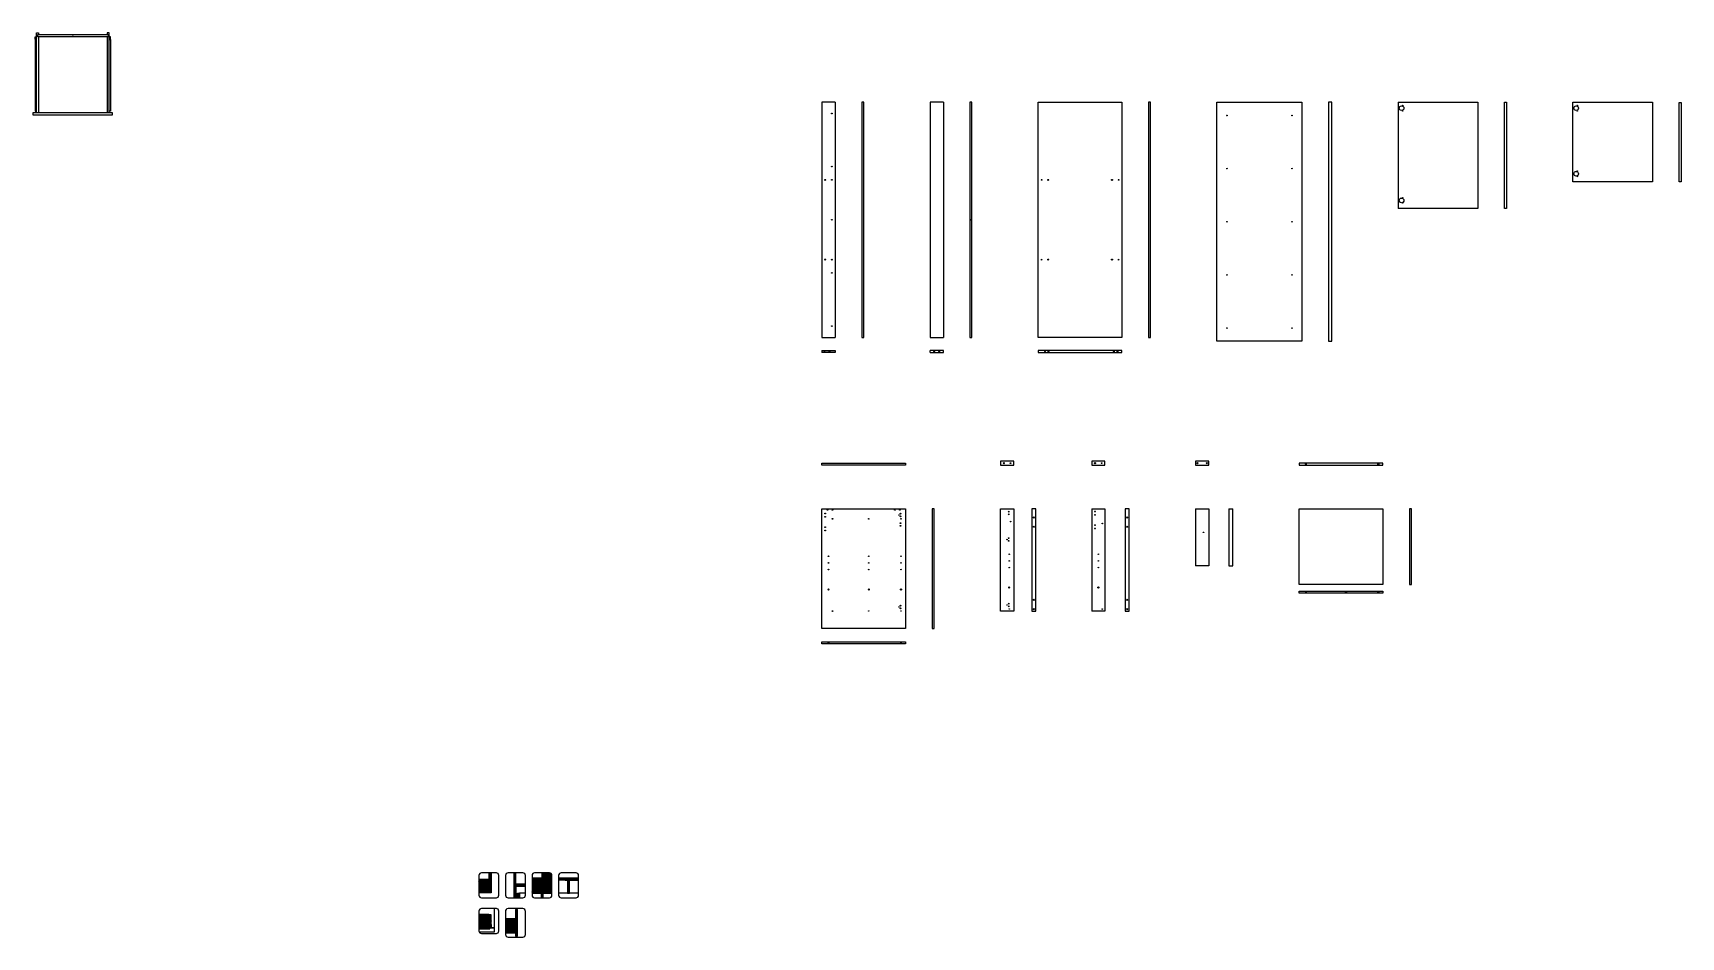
# Model space of a CAD drawing. Header units: millimetres. Extents: x 1264 to 4171, y 1322 to 2568.
# Drawn here: x 2930 to 4171, y 1322 to 2003 of the extents above; entities that cross this region are included whole.
import ezdxf

# ---------------------------------------------------------------- set-up
doc = ezdxf.new("R2010")
doc.units = ezdxf.units.MM
for name, color, linetype in [('ANNO', 6, 'Continuous'), ('CERNIERE E GIUNZIONI', 2, 'Continuous'), ('SEZIONE', 12, 'Continuous'), ('STRUTTURA', 3, 'Continuous')]:
    doc.layers.add(name, color=color, linetype=linetype)
pattern_1 = [(45, (720.8507, -416.7286), (-0.4490128, 0.4490128), [])]
pattern_2 = [(45, (-61.1561, 0.0826), (-0.44901281, 0.44901281), [])]
pattern_3 = [(45, (-267.7035, 193.89304), (-0.44901281, 0.44901281), [])]

msp = doc.modelspace()

# ---------------------------------------------------------------- hatches: boundary and pattern name
at = {"layer": 'STRUTTURA'}
h = msp.add_hatch(dxfattribs=at)
h.set_pattern_fill('ANSI31', color=256, scale=0.2)
h.set_pattern_definition(pattern_2)
h.paths.add_polyline_path([(3273.5, 1363), (3271.3, 1363), (3271.2, 1363.2), (3271.2, 1363.7), (3271.3, 1363.8), (3273.5, 1363.8), (3273.5, 1365.4), (3265.7, 1365.4), (3265.7, 1355.4), (3273.5, 1355.4), (3273.5, 1359.4), (3271.2, 1359.4), (3271.2, 1359.5), (3271.2, 1359.5, -0.858182), (3270.2, 1359.7, -0.858182), (3271.2, 1359.8), (3271.2, 1359.8), (3271.2, 1360), (3273.5, 1360)])
h = msp.add_hatch(dxfattribs=at)
h.set_pattern_fill('ANSI31', color=256, scale=0.2)
h.set_pattern_definition(pattern_2)
h.paths.add_polyline_path([(3275, 1370.5), (3273.5, 1370.5), (3273.5, 1363.8), (3274.1, 1363.8), (3274.2, 1363.7), (3274.2, 1363.2), (3274.1, 1363), (3273.5, 1363), (3273.5, 1359.9), (3273.5, 1359.9, 0.421072), (3273.6, 1360), (3273.6, 1359.9), (3273.7, 1359.9, 0.421072), (3273.7, 1360), (3273.8, 1359.9), (3273.9, 1359.9, 0.421072), (3273.9, 1360), (3274, 1359.9), (3274, 1359.9, 0.421072), (3274.1, 1360), (3274.1, 1359.9), (3274.2, 1359.9, 0.421072), (3274.3, 1360), (3274.3, 1359.9), (3274.5, 1359.9), (3274.6, 1359.8), (3274.6, 1359.5), (3274.5, 1359.5), (3274.5, 1359.5, 0.421072), (3274.4, 1359.4), (3274.4, 1359.5), (3274.3, 1359.5, 0.421072), (3274.2, 1359.4), (3274.2, 1359.5), (3274.1, 1359.5, 0.421072), (3274, 1359.4), (3274, 1359.5), (3273.9, 1359.5, 0.411384), (3273.9, 1359.4), (3273.9, 1359.4), (3273.8, 1359.5), (3273.7, 1359.5, 0.421072), (3273.7, 1359.4), (3273.6, 1359.5), (3273.5, 1359.5), (3273.5, 1355.4), (3275, 1355.4)])
h = msp.add_hatch(dxfattribs=at)
h.set_pattern_fill('ANSI31', color=256, scale=0.2)
h.set_pattern_definition([(45, (20, 130.4533), (-0.44901281, 0.44901281), [])])
h.paths.add_polyline_path([(3293.6, 1360.8), (3293, 1360.8), (3292.8, 1360.9), (3292.8, 1361.3), (3293, 1361.4), (3293.6, 1361.4), (3293.6, 1370.5), (3292.1, 1370.5), (3292.1, 1351.7), (3293.6, 1351.7)])
h.paths.add_polyline_path([(3300.7, 1361.9), (3293.6, 1361.9), (3293.6, 1361.4), (3295.7, 1361.4), (3295.8, 1361.3), (3295.8, 1360.9), (3295.7, 1360.8), (3293.6, 1360.8), (3293.6, 1360.4), (3300.7, 1360.4)])
h = msp.add_hatch(dxfattribs=at)
h.set_pattern_fill('ANSI31', color=256, scale=0.2)
h.set_pattern_definition([(45, (-112.5499, 182.17246), (-0.44901281, 0.44901281), [])])
h.paths.add_polyline_path([(3313.2, 1364.7), (3311.8, 1364.7), (3311.7, 1364.8), (3311.7, 1365.4), (3311.8, 1365.5), (3313.2, 1365.5), (3313.2, 1366.6), (3305.7, 1366.6), (3305.7, 1356.6), (3313.2, 1356.6), (3313.2, 1357.7), (3311.8, 1357.7), (3311.7, 1357.8), (3311.7, 1358.4), (3311.8, 1358.5), (3313.2, 1358.5)])
h.paths.add_polyline_path([(3320.7, 1368.6, 0.414214), (3318.8, 1370.5), (3313.2, 1370.5), (3313.2, 1365.5), (3314.6, 1365.5), (3314.7, 1365.4), (3314.7, 1364.8), (3314.6, 1364.7), (3313.2, 1364.7), (3313.2, 1358.5), (3314.6, 1358.5), (3314.7, 1358.4), (3314.7, 1357.8), (3314.6, 1357.7), (3313.2, 1357.7), (3313.2, 1356.6), (3320.7, 1356.6)])
h = msp.add_hatch(dxfattribs=at)
h.set_pattern_fill('ANSI31', color=256, scale=0.2)
h.set_pattern_definition(pattern_3)
h.paths.add_polyline_path([(3331.4, 1365.8, 0.421072), (3331.4, 1365.8), (3331.4, 1365.8), (3331.4, 1365.9, 0.421072), (3331.4, 1365.9), (3331.4, 1365.9), (3331.4, 1366, 0.421072), (3331.4, 1366), (3331.4, 1366.1), (3331.4, 1366.2), (3331.5, 1366.4), (3331.7, 1366.2, 0.540933), (3331.7, 1366.1), (3331.7, 1366.1), (3331.7, 1366, 0.421072), (3331.7, 1366), (3331.7, 1366), (3331.7, 1365.9), (3331.7, 1365.9, 0.421072), (3331.7, 1365.9), (3331.7, 1365.9), (3331.7, 1365.8, 0.421072), (3331.7, 1365.7), (3331.7, 1365.7), (3331.7, 1365.7), (3331.7, 1365.7, 0.421072), (3331.7, 1365.6), (3331.7, 1365.6), (3331.7, 1365.5, 0.421072), (3331.7, 1365.5), (3331.7, 1365.5), (3331.7, 1365.4), (3331.7, 1365.4, 0.421072), (3331.7, 1365.4), (3331.7, 1365.4), (3331.7, 1365.3, 0.421072), (3331.7, 1365.3), (3331.7, 1365.2), (3331.7, 1365.2), (3331.9, 1365.1), (3340.7, 1365.1), (3340.7, 1366.6), (3325.7, 1366.6), (3325.7, 1365.1), (3331.2, 1365.1), (3331.4, 1365.2, 0.320466), (3331.4, 1365.2), (3331.4, 1365.2), (3331.4, 1365.3, 0.421072), (3331.4, 1365.3), (3331.4, 1365.3), (3331.4, 1365.4, 0.421072), (3331.4, 1365.4), (3331.4, 1365.5), (3331.4, 1365.5, 0.421072), (3331.4, 1365.6), (3331.4, 1365.6), (3331.4, 1365.6, 0.421072), (3331.4, 1365.7), (3331.4, 1365.7)])
h = msp.add_hatch(dxfattribs=at)
h.set_pattern_fill('ANSI31', color=256, scale=0.2)
h.set_pattern_definition([(45, (962.7295, -429.9459), (-0.4490128, 0.4490128), [])])
h.paths.add_polyline_path([(3294.8, 1351.7), (3296.3, 1351.7), (3296.3, 1355.1), (3294.8, 1355.1)])
h = msp.add_hatch(dxfattribs=at)
h.set_pattern_fill('ANSI31', color=256, scale=0.2)
h.set_pattern_definition(pattern_1)
h.paths.add_polyline_path([(3320.7, 1355.1), (3320.7, 1356.6), (3305.7, 1356.6), (3305.7, 1355.1)])
h = msp.add_hatch(dxfattribs=at)
h.set_pattern_fill('ANSI31', color=256, scale=0.2)
h.set_pattern_definition(pattern_1)
h.paths.add_polyline_path([(3312.5, 1351.7), (3314, 1351.7), (3314, 1355.1), (3312.5, 1355.1)])
h = msp.add_hatch(dxfattribs=at)
h.set_pattern_fill('ANSI31', color=256, scale=0.2)
h.set_pattern_definition(pattern_3)
h.paths.add_polyline_path([(3334, 1365.1), (3332.5, 1365.1), (3332.5, 1364.4), (3332.6, 1364.3, 0.320466), (3332.6, 1364.3), (3332.6, 1364.2), (3332.7, 1364.2, 0.421072), (3332.7, 1364.3), (3332.7, 1364.2), (3332.8, 1364.2, 0.421072), (3332.8, 1364.3), (3332.9, 1364.2), (3332.9, 1364.2, 0.421072), (3333, 1364.3), (3333, 1364.2), (3333.1, 1364.2, 0.421072), (3333.1, 1364.3), (3333.1, 1364.2), (3333.2, 1364.2, 0.421072), (3333.2, 1364.3), (3333.2, 1364.2), (3333.3, 1364.2, 0.421072), (3333.3, 1364.3), (3333.4, 1364.2), (3333.4, 1364.2, 0.421072), (3333.5, 1364.3), (3333.5, 1364.2), (3333.6, 1364.2), (3333.8, 1364.1), (3333.6, 1364, 0.540933), (3333.5, 1364), (3333.5, 1364), (3333.5, 1364, 0.421072), (3333.4, 1364), (3333.4, 1364), (3333.3, 1364), (3333.3, 1364, 0.421072), (3333.3, 1364), (3333.3, 1364), (3333.2, 1364, 0.421072), (3333.2, 1364), (3333.1, 1364), (3333.1, 1364), (3333.1, 1364, 0.421072), (3333, 1364), (3333, 1364), (3333, 1364, 0.421072), (3332.9, 1364), (3332.9, 1364), (3332.8, 1364), (3332.8, 1364, 0.421072), (3332.8, 1364), (3332.8, 1364), (3332.7, 1364, 0.421072), (3332.7, 1364), (3332.7, 1364), (3332.6, 1364), (3332.5, 1363.8), (3332.5, 1355.6), (3332.8, 1355.6), (3332.9, 1355.6), (3332.9, 1356.6), (3333.6, 1356.6), (3333.6, 1355.6), (3333.6, 1355.6), (3334, 1355.6)])
h = msp.add_hatch(dxfattribs=at)
h.set_pattern_fill('ANSI31', color=256, scale=0.2)
h.set_pattern_definition([(45, (89.7962, -79.4136), (-0.44901281, 0.44901281), [])])
h.paths.add_polyline_path([(3293.2, 1332.6), (3291, 1332.6), (3291, 1332.7), (3290.6, 1332.7), (3290.6, 1332.6), (3290.3, 1332.6), (3290.3, 1333.2), (3290.6, 1333.2), (3290.6, 1333), (3291, 1333), (3291, 1333.2), (3293.2, 1333.2), (3293.2, 1336.1), (3285.7, 1336.1), (3285.7, 1326.1), (3293.2, 1326.1), (3293.2, 1329), (3291.1, 1329), (3291, 1329.1), (3291, 1329.5), (3291.1, 1329.6), (3293.2, 1329.6)])
h.paths.add_polyline_path([(3294.7, 1342.9), (3293.2, 1342.9), (3293.2, 1333.1), (3293.2, 1333.1, 0.421072), (3293.3, 1333.2), (3293.3, 1333.1), (3293.4, 1333.1, 0.421072), (3293.5, 1333.2), (3293.5, 1333.1), (3293.6, 1333.1, 0.421072), (3293.7, 1333.2), (3293.7, 1333.1), (3293.8, 1333.1, 0.421072), (3293.9, 1333.2), (3293.9, 1333.1), (3294, 1333.1, 0.421072), (3294.1, 1333.2), (3294.1, 1333.1), (3294.3, 1333.1), (3294.3, 1333), (3294.3, 1332.7), (3294.3, 1332.7, 0.540681), (3294.2, 1332.6), (3294.1, 1332.7), (3294, 1332.7, 0.421072), (3294, 1332.6), (3294, 1332.7), (3293.9, 1332.7, 0.421072), (3293.8, 1332.6), (3293.8, 1332.7), (3293.7, 1332.7, 0.411384), (3293.6, 1332.6), (3293.6, 1332.6), (3293.6, 1332.7), (3293.5, 1332.7, 0.421072), (3293.4, 1332.6), (3293.4, 1332.7), (3293.2, 1332.7), (3293.2, 1329.6), (3293.9, 1329.6), (3294, 1329.5), (3294, 1329.1), (3293.9, 1329), (3293.2, 1329), (3293.2, 1326.1), (3293.6, 1326.1), (3293.6, 1325.9), (3293.2, 1325.9), (3293.2, 1322.9), (3294.7, 1322.9)])
h = msp.add_hatch(dxfattribs=at)
h.set_pattern_fill('ANSI31', color=256, scale=0.2)
h.set_pattern_definition([(45, (97.0875, -26.8483), (-0.44901281, 0.44901281), [])])
h.paths.add_polyline_path([(3273.2, 1339.2), (3265.7, 1339.2), (3265.7, 1328.4), (3274, 1328.4), (3274, 1329.2), (3273.2, 1329.2), (3273.2, 1334.2), (3273.1, 1334.2), (3273.1, 1333.9), (3273.1, 1333.9), (3273.1, 1334.2), (3273, 1334.2), (3273, 1333.9), (3272.9, 1333.9), (3272.9, 1334.2), (3272.8, 1334.2), (3272.8, 1333.9), (3272.8, 1333.9), (3272.8, 1334.2), (3272.7, 1334.2), (3272.7, 1333.9), (3272.6, 1333.9), (3272.6, 1334.2), (3272.5, 1334.2), (3272.5, 1333.9), (3272.5, 1333.9), (3272.5, 1334.2), (3272.4, 1334.2), (3272.4, 1333.9), (3272.3, 1333.9), (3272.3, 1334.2), (3272.2, 1334.2), (3272.2, 1333.9), (3272.2, 1333.9), (3272.2, 1334.2), (3272.1, 1334.2), (3272.1, 1333.9), (3272, 1333.9), (3272, 1334.2), (3271.9, 1334.2), (3271.9, 1333.9), (3271.9, 1333.9), (3271.9, 1334.2), (3271.8, 1334.2), (3271.8, 1333.9), (3271.7, 1333.9), (3271.7, 1334.2), (3271.6, 1334.2), (3271.6, 1333.9), (3271.6, 1333.9), (3271.6, 1334.2), (3271.5, 1334.2), (3271.5, 1333.9), (3271.4, 1333.9), (3271.4, 1334.2), (3271.3, 1334.2), (3271.3, 1333.9), (3271.3, 1333.9), (3271.3, 1334.2), (3271.2, 1334.2), (3271.2, 1333.9), (3271.1, 1333.9), (3271.1, 1334.2), (3271, 1334.2), (3271, 1333.9), (3271, 1333.9), (3271, 1334.2), (3270.9, 1334.2), (3270.9, 1333.9), (3270.8, 1333.9), (3270.8, 1334.2), (3270.7, 1334.2), (3270.7, 1333.9), (3270.6, 1334), (3270.6, 1334.4), (3270.7, 1334.5), (3270.7, 1334.3), (3270.8, 1334.3), (3270.8, 1334.5), (3270.9, 1334.5), (3270.9, 1334.3), (3271, 1334.3), (3271, 1334.5), (3271, 1334.5), (3271, 1334.3), (3271.1, 1334.3), (3271.1, 1334.5), (3271.2, 1334.5), (3271.2, 1334.3), (3271.3, 1334.3), (3271.3, 1334.5), (3271.3, 1334.5), (3271.3, 1334.3), (3271.4, 1334.3), (3271.4, 1334.5), (3271.5, 1334.5), (3271.5, 1334.3), (3271.6, 1334.3), (3271.6, 1334.5), (3271.6, 1334.5), (3271.6, 1334.3), (3271.7, 1334.3), (3271.7, 1334.5), (3271.8, 1334.5), (3271.8, 1334.3), (3271.9, 1334.3), (3271.9, 1334.5), (3271.9, 1334.5), (3271.9, 1334.3), (3272, 1334.3), (3272, 1334.5), (3272.1, 1334.5), (3272.1, 1334.3), (3272.2, 1334.3), (3272.2, 1334.5), (3272.2, 1334.5), (3272.2, 1334.3), (3272.3, 1334.3), (3272.3, 1334.5), (3272.4, 1334.5), (3272.4, 1334.3), (3272.5, 1334.3), (3272.5, 1334.5), (3272.5, 1334.5), (3272.5, 1334.3), (3272.6, 1334.3), (3272.6, 1334.5), (3272.7, 1334.5), (3272.7, 1334.3), (3272.8, 1334.3), (3272.8, 1334.5), (3272.8, 1334.5), (3272.8, 1334.3), (3272.9, 1334.3), (3272.9, 1334.5), (3273, 1334.5), (3273, 1334.3), (3273.1, 1334.3), (3273.1, 1334.5), (3273.1, 1334.5), (3273.1, 1334.3), (3273.2, 1334.3), (3273.2, 1334.5)])
h.paths.add_polyline_path([(3274.7, 1339.2), (3273.2, 1339.2), (3273.2, 1334.5), (3273.3, 1334.5), (3273.3, 1334.3), (3273.4, 1334.3), (3273.4, 1334.5), (3273.4, 1334.5), (3273.4, 1334.3), (3273.5, 1334.3), (3273.5, 1334.5), (3273.6, 1334.5), (3273.6, 1334.3), (3273.7, 1334.3), (3273.7, 1334.5), (3273.7, 1334.5), (3273.7, 1334.3), (3273.8, 1334.3), (3273.8, 1334.5), (3273.9, 1334.5), (3273.9, 1334.3), (3274, 1334.3), (3274, 1334.5), (3274.7, 1334.5), (3274.7, 1334.8)])
h.paths.add_polyline_path([(3274.7, 1333.9), (3274, 1333.9), (3274, 1334.2), (3273.9, 1334.2), (3273.9, 1333.9), (3273.8, 1333.9), (3273.8, 1334.2), (3273.7, 1334.2), (3273.7, 1333.9), (3273.7, 1333.9), (3273.7, 1334.2), (3273.6, 1334.2), (3273.6, 1333.9), (3273.5, 1333.9), (3273.5, 1334.2), (3273.4, 1334.2), (3273.4, 1333.9), (3273.4, 1333.9), (3273.4, 1334.2), (3273.3, 1334.2), (3273.3, 1333.9), (3273.2, 1333.9), (3273.2, 1329.2), (3274, 1329.2), (3274.7, 1329.2)])
h = msp.add_hatch(color=256, dxfattribs=at)
h.dxf.hatch_style = 1
h.paths.add_polyline_path([(3274.7, 1329.2), (3274, 1329.2), (3274, 1329), (3274.7, 1329)])
h = msp.add_hatch(color=256, dxfattribs=at)
h.dxf.hatch_style = 1
h.paths.add_polyline_path([(3292.5, 1325.9), (3293.6, 1325.9), (3293.6, 1326.1), (3285.7, 1326.1), (3285.7, 1325.9)])

# ---------------------------------------------------------------- linework, layer by layer
at = {"layer": 'ANNO'}
for points in [[(3267.6, 1351.7), (3278.8, 1351.7, 0.414214), (3280.7, 1353.6), (3280.7, 1368.6, 0.414214), (3278.8, 1370.5), (3267.6, 1370.5, 0.414214), (3265.7, 1368.6), (3265.7, 1353.6, 0.414214)], [(3287.6, 1351.7), (3298.8, 1351.7, 0.414214), (3300.7, 1353.6), (3300.7, 1368.6, 0.414214), (3298.8, 1370.5), (3287.6, 1370.5, 0.414214), (3285.7, 1368.6), (3285.7, 1353.6, 0.414214)], [(3307.6, 1351.7), (3318.8, 1351.7, 0.414214), (3320.7, 1353.6), (3320.7, 1368.6, 0.414214), (3318.8, 1370.5), (3307.6, 1370.5, 0.414214), (3305.7, 1368.6), (3305.7, 1353.6, 0.414214)], [(3327.6, 1351.7), (3338.8, 1351.7, 0.414214), (3340.7, 1353.6), (3340.7, 1368.6, 0.414214), (3338.8, 1370.5), (3327.6, 1370.5, 0.414214), (3325.7, 1368.6), (3325.7, 1353.6, 0.414214)], [(3267.6, 1324.9), (3278.8, 1324.9, 0.414214), (3280.7, 1326.7), (3280.7, 1341.7, 0.414214), (3278.8, 1343.6), (3267.6, 1343.6, 0.414214), (3265.7, 1341.7), (3265.7, 1326.7, 0.414214)], [(3287.6, 1322.2), (3298.8, 1322.2, 0.414214), (3300.7, 1324.1), (3300.7, 1341.3, 0.412927), (3298.8, 1343.6), (3287.6, 1343.6, 0.412927), (3285.7, 1341.3), (3285.7, 1324.1, 0.414214)]]:
    msp.add_lwpolyline(points, format="xyb", close=True, dxfattribs=at)
at = {"layer": 'CERNIERE E GIUNZIONI'}
for p, q in [((2931.5, 1999.7), (2931.7, 1999.9)), ((2931.5, 1998.1), (2931.5, 1999.7)), ((2931.7, 1997.9), (2931.5, 1998.1)), ((2931.7, 1999.9), (2932.3, 1999.9)), ((2931.7, 1999.9), (2931.7, 1997.9)), ((2932.3, 1999.9), (2932.3, 1997.9)), ((2932.6, 1999.4), (2932.3, 1999.9)), ((2932.6, 1998.4), (2932.3, 1997.9)), ((2959.4, 2001.2), (2959.4, 2001.3)), ((2959.4, 2001.3), (2960.4, 2001.3)), ((2960.4, 2001.3), (2960.4, 2001.2)), ((2987.2, 1999.4), (2987.5, 1999.9)), ((2987.2, 1998.4), (2987.5, 1997.9)), ((2988.1, 1999.9), (2987.5, 1999.9)), ((2987.5, 1999.9), (2987.5, 1997.9)), ((2988.3, 1999.7), (2988.1, 1999.9)), ((2988.1, 1999.9), (2988.1, 1997.9)), ((2988.1, 1997.9), (2988.3, 1998.1)), ((2988.3, 1998.1), (2988.3, 1999.7)), ((2932.6, 1997.9), (2931.5, 1997.9)), ((2931.5, 1997.9), (2931.5, 1943.9)), ((2932.3, 1997.9), (2931.7, 1997.9)), ((2987.2, 1997.9), (2988.3, 1997.9)), ((2987.5, 1997.9), (2988.1, 1997.9)), ((2988.3, 1997.9), (2988.3, 1943.9)), ((2931.5, 1943.9), (2932.6, 1943.9)), ((2988.3, 1943.9), (2987.2, 1943.9)), ((3311.8, 1365.5), (3311.7, 1365.4)), ((3311.7, 1365.4), (3311.7, 1364.8)), ((3311.8, 1365.5), (3311.8, 1364.7)), ((3314.6, 1365.5), (3311.8, 1365.5)), ((3314.6, 1365.4), (3311.8, 1365.4)), ((3314.6, 1365.3), (3311.8, 1365.3)), ((3314.6, 1365.2), (3311.8, 1365.2)), ((3314.6, 1365.2), (3311.8, 1365.2)), ((3314.6, 1365.1), (3311.8, 1365.1)), ((3314.6, 1365.5), (3314.6, 1364.7)), ((3314.6, 1365.5), (3314.7, 1365.4)), ((3314.7, 1365.4), (3314.7, 1364.8)), ((3331.4, 1365.2), (3331.1, 1365)), ((3331.5, 1366.4), (3331.4, 1366.2)), ((3331.4, 1366.2), (3331.4, 1366.1)), ((3331.7, 1366.1), (3331.4, 1366)), ((3331.4, 1366), (3331.4, 1365.9)), ((3331.7, 1366), (3331.4, 1365.9)), ((3331.4, 1365.9), (3331.4, 1365.8)), ((3331.7, 1365.9), (3331.4, 1365.8)), ((3331.4, 1365.8), (3331.4, 1365.7)), ((3331.7, 1365.7), (3331.4, 1365.7)), ((3331.4, 1365.6), (3331.4, 1365.6)), ((3331.7, 1365.6), (3331.4, 1365.6)), ((3331.4, 1365.5), (3331.4, 1365.5)), ((3331.7, 1365.5), (3331.4, 1365.4)), ((3331.4, 1365.4), (3331.4, 1365.3)), ((3331.7, 1365.4), (3331.4, 1365.3)), ((3331.4, 1365.3), (3331.4, 1365.2)), ((3331.7, 1365.3), (3331.4, 1365.2)), ((3331.7, 1366.2), (3331.5, 1366.4)), ((3331.7, 1366.2), (3331.7, 1366.2)), ((3331.7, 1366.1), (3331.7, 1366)), ((3331.7, 1366), (3331.7, 1365.9)), ((3331.7, 1365.9), (3331.7, 1365.9)), ((3331.7, 1365.9), (3331.7, 1365.8)), ((3331.7, 1365.7), (3331.7, 1365.7)), ((3331.7, 1365.7), (3331.7, 1365.7)), ((3331.7, 1365.6), (3331.7, 1365.5)), ((3331.7, 1365.5), (3331.7, 1365.4)), ((3331.7, 1365.4), (3331.7, 1365.4)), ((3331.7, 1365.4), (3331.7, 1365.3)), ((3331.7, 1365.2), (3331.9, 1365)), ((3331.7, 1365.2), (3331.7, 1365.2)), ((3331.7, 1365.2), (3331.7, 1365.2)), ((3270.6, 1359.4), (3270.6, 1359.9)), ((3270.8, 1359.9), (3270.6, 1359.9)), ((3270.8, 1359.4), (3270.6, 1359.4)), ((3270.8, 1359.4), (3270.8, 1359.9)), ((3270.8, 1359.8), (3271.2, 1359.8)), ((3270.8, 1359.5), (3271.2, 1359.5)), ((3271.3, 1363.8), (3271.2, 1363.7)), ((3271.2, 1363.7), (3271.2, 1363.2)), ((3271.3, 1363), (3271.2, 1363.2)), ((3273.5, 1360), (3271.2, 1360)), ((3271.2, 1359.4), (3271.2, 1360)), ((3273.5, 1359.4), (3271.2, 1359.4)), ((3271.3, 1363.8), (3271.3, 1363)), ((3274.1, 1363.8), (3271.3, 1363.8)), ((3274.1, 1363.7), (3271.3, 1363.7)), ((3274.1, 1363.7), (3271.3, 1363.7)), ((3274.1, 1363.6), (3271.3, 1363.6)), ((3274.1, 1363.5), (3271.3, 1363.5)), ((3274.1, 1363.4), (3271.3, 1363.4)), ((3274.1, 1363.3), (3271.3, 1363.3)), ((3274.1, 1363.3), (3271.3, 1363.3)), ((3274.1, 1363.2), (3271.3, 1363.2)), ((3274.1, 1363.1), (3271.3, 1363.1)), ((3274.1, 1363), (3271.3, 1363)), ((3271.3, 1359.8), (3271.3, 1359.9)), ((3271.3, 1359.9), (3273.4, 1359.9)), ((3273.4, 1359.8), (3271.3, 1359.8)), ((3271.3, 1359.5), (3271.3, 1359.6)), ((3273.4, 1359.6), (3271.3, 1359.6)), ((3271.3, 1359.5), (3273.4, 1359.5)), ((3273.4, 1359.4), (3273.4, 1360)), ((3273.5, 1359.4), (3273.5, 1360)), ((3273.5, 1359.9), (3273.5, 1359.9)), ((3273.6, 1359.5), (3273.5, 1359.5)), ((3273.7, 1359.4), (3273.6, 1360)), ((3273.7, 1359.9), (3273.6, 1359.9)), ((3273.9, 1359.4), (3273.7, 1360)), ((3273.8, 1359.5), (3273.7, 1359.5)), ((3273.9, 1359.9), (3273.8, 1359.9)), ((3274, 1359.4), (3273.9, 1360)), ((3274, 1359.5), (3273.9, 1359.5)), ((3274, 1359.9), (3274, 1359.9)), ((3274.1, 1363.8), (3274.1, 1363)), ((3274.1, 1363.8), (3274.2, 1363.7)), ((3274.1, 1363), (3274.2, 1363.2)), ((3274.2, 1359.4), (3274.1, 1360)), ((3274.2, 1359.9), (3274.1, 1359.9)), ((3274.2, 1359.5), (3274.1, 1359.5)), ((3274.2, 1363.7), (3274.2, 1363.2)), ((3274.4, 1359.4), (3274.3, 1360)), ((3274.5, 1359.9), (3274.3, 1359.9)), ((3274.4, 1359.5), (3274.3, 1359.5)), ((3274.5, 1359.5), (3274.5, 1359.9)), ((3274.6, 1359.8), (3274.5, 1359.9)), ((3274.5, 1359.5), (3274.5, 1359.5)), ((3274.6, 1359.5), (3274.5, 1359.5)), ((3274.6, 1359.5), (3274.6, 1359.8)), ((3293, 1361.4), (3292.8, 1361.3)), ((3292.8, 1361.3), (3292.8, 1360.9)), ((3293, 1360.8), (3292.8, 1360.9)), ((3295.7, 1361.4), (3293, 1361.4)), ((3295.7, 1361.4), (3293, 1361.4)), ((3293, 1361.4), (3293, 1360.8)), ((3295.7, 1361.3), (3293, 1361.3)), ((3295.7, 1361.2), (3293, 1361.2)), ((3295.7, 1361.2), (3293, 1361.2)), ((3295.7, 1361.1), (3293, 1361.1)), ((3295.7, 1361.1), (3293, 1361.1)), ((3295.7, 1361), (3293, 1361)), ((3295.7, 1360.9), (3293, 1360.9)), ((3295.7, 1360.9), (3293, 1360.9)), ((3295.7, 1360.8), (3293, 1360.8)), ((3295.7, 1361.4), (3295.7, 1360.8)), ((3295.7, 1361.4), (3295.8, 1361.3)), ((3295.7, 1360.8), (3295.8, 1360.9)), ((3295.8, 1361.3), (3295.8, 1360.9)), ((3311.8, 1364.7), (3311.7, 1364.8)), ((3311.8, 1358.5), (3311.7, 1358.4)), ((3311.7, 1358.4), (3311.7, 1357.8)), ((3311.8, 1357.7), (3311.7, 1357.8)), ((3314.6, 1365), (3311.8, 1365)), ((3314.6, 1364.9), (3311.8, 1364.9)), ((3314.6, 1364.8), (3311.8, 1364.8)), ((3314.6, 1364.8), (3311.8, 1364.8)), ((3314.6, 1364.7), (3311.8, 1364.7)), ((3311.8, 1358.5), (3311.8, 1357.7)), ((3314.6, 1358.5), (3311.8, 1358.5)), ((3314.6, 1358.4), (3311.8, 1358.4)), ((3314.6, 1358.3), (3311.8, 1358.3)), ((3314.6, 1358.2), (3311.8, 1358.2)), ((3314.6, 1358.2), (3311.8, 1358.2)), ((3314.6, 1358.1), (3311.8, 1358.1)), ((3314.6, 1358), (3311.8, 1358)), ((3314.6, 1357.9), (3311.8, 1357.9)), ((3314.6, 1357.8), (3311.8, 1357.8)), ((3314.6, 1357.8), (3311.8, 1357.8)), ((3314.6, 1357.7), (3311.8, 1357.7)), ((3314.6, 1364.7), (3314.7, 1364.8)), ((3314.6, 1358.5), (3314.6, 1357.7)), ((3314.6, 1358.5), (3314.7, 1358.4)), ((3314.6, 1357.7), (3314.7, 1357.8)), ((3314.7, 1358.4), (3314.7, 1357.8)), ((3330.7, 1365.1), (3330.7, 1365)), ((3330.7, 1365), (3332.4, 1365)), ((3332.4, 1365), (3332.4, 1363.3)), ((3332.6, 1364.3), (3332.4, 1364.5)), ((3332.6, 1364), (3332.4, 1363.7)), ((3332.4, 1363.3), (3332.5, 1363.3)), ((3332.5, 1355.3), (3334, 1355.3)), ((3332.5, 1355.3), (3332.5, 1355.1)), ((3332.7, 1364), (3332.6, 1364.3)), ((3332.7, 1364.2), (3332.6, 1364.2)), ((3332.7, 1364), (3332.6, 1364)), ((3332.6, 1364), (3332.6, 1364)), ((3332.8, 1364), (3332.7, 1364.3)), ((3332.8, 1364.2), (3332.7, 1364.2)), ((3332.8, 1364), (3332.7, 1364)), ((3332.9, 1364), (3332.8, 1364.3)), ((3332.8, 1364), (3332.8, 1364)), ((3332.9, 1364), (3332.8, 1364)), ((3332.8, 1355.6), (3332.8, 1355.5)), ((3332.8, 1355.6), (3332.9, 1355.6)), ((3332.8, 1355.5), (3333, 1355.5)), ((3332.9, 1364.2), (3332.9, 1364.2)), ((3332.9, 1356.6), (3333.6, 1356.6)), ((3332.9, 1356.6), (3332.9, 1355.6)), ((3333, 1364), (3333, 1364.3)), ((3333.1, 1364.2), (3333, 1364.2)), ((3333, 1364), (3333, 1364)), ((3333, 1355.3), (3333, 1356.3)), ((3333.5, 1356.3), (3333, 1356.3)), ((3333, 1356.2), (3333.5, 1356.3)), ((3333, 1356.2), (3333.5, 1356.2)), ((3333, 1356.1), (3333.5, 1356.2)), ((3333, 1356), (3333.5, 1356.1)), ((3333, 1355.9), (3333.5, 1356)), ((3333, 1355.8), (3333.5, 1355.9)), ((3333, 1355.8), (3333.5, 1355.8)), ((3333, 1355.7), (3333.5, 1355.8)), ((3333, 1355.6), (3333.5, 1355.7)), ((3333, 1355.5), (3333.5, 1355.6)), ((3333, 1355.4), (3333.5, 1355.5)), ((3333, 1355.4), (3333.5, 1355.5)), ((3333.2, 1364), (3333.1, 1364.3)), ((3333.2, 1364.2), (3333.1, 1364.2)), ((3333.1, 1364), (3333.1, 1364)), ((3333.1, 1364), (3333.1, 1364)), ((3333.3, 1364), (3333.2, 1364.3)), ((3333.3, 1364.2), (3333.2, 1364.2)), ((3333.3, 1364), (3333.2, 1364)), ((3333.4, 1364), (3333.3, 1364.3)), ((3333.4, 1364), (3333.3, 1364)), ((3333.3, 1364), (3333.3, 1364)), ((3333.4, 1364.2), (3333.4, 1364.2)), ((3333.5, 1364), (3333.5, 1364.3)), ((3333.6, 1364.2), (3333.5, 1364.2)), ((3333.5, 1364), (3333.5, 1364)), ((3333.5, 1355.3), (3333.5, 1356.3)), ((3333.6, 1355.5), (3333.5, 1355.5)), ((3333.8, 1364.1), (3333.6, 1364.2)), ((3333.6, 1364), (3333.8, 1364.1)), ((3333.6, 1364), (3333.6, 1364)), ((3333.6, 1356.6), (3333.6, 1355.6)), ((3333.6, 1355.6), (3333.6, 1355.6)), ((3333.6, 1355.6), (3333.6, 1355.5)), ((3334, 1355.3), (3334, 1355.1)), ((3270.7, 1334.5), (3270.6, 1334.4)), ((3270.6, 1334.4), (3270.6, 1334)), ((3274, 1334.3), (3270.6, 1334.3)), ((3270.6, 1334.2), (3274, 1334.2)), ((3270.6, 1334), (3270.7, 1333.9)), ((3270.7, 1334.3), (3270.7, 1334.5)), ((3270.7, 1333.9), (3270.7, 1334.2)), ((3270.9, 1334.5), (3270.8, 1334.5)), ((3270.8, 1334.5), (3270.8, 1334.3)), ((3270.8, 1333.9), (3270.8, 1334.2)), ((3270.9, 1333.9), (3270.8, 1333.9)), ((3270.9, 1334.3), (3270.9, 1334.5)), ((3270.9, 1334.2), (3270.9, 1333.9)), ((3271, 1334.5), (3271, 1334.5)), ((3271, 1334.3), (3271, 1334.5)), ((3271, 1334.5), (3271, 1334.3)), ((3271, 1334.2), (3271, 1333.9)), ((3271, 1333.9), (3271, 1334.2)), ((3271, 1333.9), (3271, 1333.9)), ((3271.2, 1334.5), (3271.1, 1334.5)), ((3271.1, 1334.5), (3271.1, 1334.3)), ((3271.1, 1333.9), (3271.1, 1334.2)), ((3271.2, 1333.9), (3271.1, 1333.9)), ((3271.2, 1334.3), (3271.2, 1334.5)), ((3271.2, 1334.2), (3271.2, 1333.9)), ((3271.3, 1334.5), (3271.3, 1334.5)), ((3271.3, 1334.3), (3271.3, 1334.5)), ((3271.3, 1334.5), (3271.3, 1334.3)), ((3271.3, 1334.2), (3271.3, 1333.9)), ((3271.3, 1333.9), (3271.3, 1334.2)), ((3271.3, 1333.9), (3271.3, 1333.9)), ((3271.5, 1334.5), (3271.4, 1334.5)), ((3271.4, 1334.5), (3271.4, 1334.3)), ((3271.4, 1333.9), (3271.4, 1334.2)), ((3271.5, 1333.9), (3271.4, 1333.9)), ((3271.5, 1334.3), (3271.5, 1334.5)), ((3271.5, 1334.2), (3271.5, 1333.9)), ((3271.6, 1334.5), (3271.6, 1334.5)), ((3271.6, 1334.3), (3271.6, 1334.5)), ((3271.6, 1334.5), (3271.6, 1334.3)), ((3271.6, 1334.2), (3271.6, 1333.9)), ((3271.6, 1333.9), (3271.6, 1334.2)), ((3271.6, 1333.9), (3271.6, 1333.9)), ((3271.8, 1334.5), (3271.7, 1334.5)), ((3271.7, 1334.5), (3271.7, 1334.3)), ((3271.7, 1333.9), (3271.7, 1334.2)), ((3271.8, 1333.9), (3271.7, 1333.9)), ((3271.8, 1334.3), (3271.8, 1334.5)), ((3271.8, 1334.2), (3271.8, 1333.9)), ((3271.9, 1334.5), (3271.9, 1334.5)), ((3271.9, 1334.3), (3271.9, 1334.5)), ((3271.9, 1334.5), (3271.9, 1334.3)), ((3271.9, 1334.2), (3271.9, 1333.9)), ((3271.9, 1333.9), (3271.9, 1334.2)), ((3271.9, 1333.9), (3271.9, 1333.9)), ((3272.1, 1334.5), (3272, 1334.5)), ((3272, 1334.5), (3272, 1334.3)), ((3272, 1333.9), (3272, 1334.2)), ((3272.1, 1333.9), (3272, 1333.9)), ((3272.1, 1334.3), (3272.1, 1334.5)), ((3272.1, 1334.2), (3272.1, 1333.9)), ((3272.2, 1334.5), (3272.2, 1334.5)), ((3272.2, 1334.3), (3272.2, 1334.5)), ((3272.2, 1334.5), (3272.2, 1334.3)), ((3272.2, 1334.2), (3272.2, 1333.9)), ((3272.2, 1333.9), (3272.2, 1334.2)), ((3272.2, 1333.9), (3272.2, 1333.9)), ((3272.4, 1334.5), (3272.3, 1334.5)), ((3272.3, 1334.5), (3272.3, 1334.3)), ((3272.3, 1333.9), (3272.3, 1334.2)), ((3272.4, 1333.9), (3272.3, 1333.9)), ((3272.4, 1334.3), (3272.4, 1334.5)), ((3272.4, 1334.2), (3272.4, 1333.9)), ((3272.5, 1334.5), (3272.5, 1334.5)), ((3272.5, 1334.3), (3272.5, 1334.5)), ((3272.5, 1334.5), (3272.5, 1334.3)), ((3272.5, 1334.2), (3272.5, 1333.9)), ((3272.5, 1333.9), (3272.5, 1334.2)), ((3272.5, 1333.9), (3272.5, 1333.9)), ((3272.7, 1334.5), (3272.6, 1334.5)), ((3272.6, 1334.5), (3272.6, 1334.3)), ((3272.6, 1333.9), (3272.6, 1334.2)), ((3272.7, 1333.9), (3272.6, 1333.9)), ((3272.7, 1334.3), (3272.7, 1334.5)), ((3272.7, 1334.2), (3272.7, 1333.9)), ((3272.8, 1334.5), (3272.8, 1334.5)), ((3272.8, 1334.3), (3272.8, 1334.5)), ((3272.8, 1334.5), (3272.8, 1334.3)), ((3272.8, 1334.2), (3272.8, 1333.9)), ((3272.8, 1333.9), (3272.8, 1334.2)), ((3272.8, 1333.9), (3272.8, 1333.9)), ((3273, 1334.5), (3272.9, 1334.5)), ((3272.9, 1334.5), (3272.9, 1334.3)), ((3272.9, 1333.9), (3272.9, 1334.2)), ((3273, 1333.9), (3272.9, 1333.9)), ((3273, 1334.3), (3273, 1334.5)), ((3273, 1334.3), (3273, 1334.5)), ((3273, 1334.2), (3273, 1333.9)), ((3273, 1334.2), (3273, 1333.9)), ((3273.1, 1334.5), (3273.1, 1334.5)), ((3273.1, 1334.3), (3273.1, 1334.5)), ((3273.1, 1334.5), (3273.1, 1334.3)), ((3273.1, 1334.2), (3273.1, 1333.9)), ((3273.1, 1333.9), (3273.1, 1334.2)), ((3273.1, 1333.9), (3273.1, 1333.9)), ((3273.3, 1334.5), (3273.2, 1334.5)), ((3273.2, 1334.5), (3273.2, 1334.3)), ((3273.2, 1333.9), (3273.2, 1334.2)), ((3273.3, 1333.9), (3273.2, 1333.9)), ((3273.3, 1334.3), (3273.3, 1334.5)), ((3273.3, 1334.2), (3273.3, 1333.9)), ((3273.4, 1334.5), (3273.4, 1334.5)), ((3273.4, 1334.3), (3273.4, 1334.5)), ((3273.4, 1334.5), (3273.4, 1334.3)), ((3273.4, 1334.5), (3273.4, 1334.3)), ((3273.4, 1334.2), (3273.4, 1333.9)), ((3273.4, 1333.9), (3273.4, 1334.2)), ((3273.4, 1333.9), (3273.4, 1334.2)), ((3273.4, 1333.9), (3273.4, 1333.9)), ((3273.6, 1334.5), (3273.5, 1334.5)), ((3273.5, 1334.5), (3273.5, 1334.3)), ((3273.5, 1333.9), (3273.5, 1334.2)), ((3273.6, 1333.9), (3273.5, 1333.9)), ((3273.6, 1334.3), (3273.6, 1334.5)), ((3273.6, 1334.2), (3273.6, 1333.9)), ((3273.7, 1334.5), (3273.7, 1334.5)), ((3273.7, 1334.3), (3273.7, 1334.5)), ((3273.7, 1334.5), (3273.7, 1334.3)), ((3273.7, 1334.2), (3273.7, 1333.9)), ((3273.7, 1333.9), (3273.7, 1334.2)), ((3273.7, 1333.9), (3273.7, 1333.9)), ((3273.9, 1334.5), (3273.8, 1334.5)), ((3273.8, 1334.5), (3273.8, 1334.3)), ((3273.8, 1333.9), (3273.8, 1334.2)), ((3273.9, 1333.9), (3273.8, 1333.9)), ((3273.9, 1334.3), (3273.9, 1334.5)), ((3273.9, 1334.2), (3273.9, 1333.9)), ((3274.7, 1334.5), (3274, 1334.5)), ((3274, 1333.9), (3274, 1334.5)), ((3274.7, 1333.9), (3274, 1333.9)), ((3274.8, 1329), (3274, 1329)), ((3274.7, 1334.8), (3274.7, 1333.6)), ((3274.8, 1331.6), (3274.7, 1331.6)), ((3274.8, 1331.6), (3274.8, 1329)), ((3290.3, 1332.6), (3290.3, 1333.2)), ((3290.6, 1333.2), (3290.3, 1333.2)), ((3290.6, 1332.6), (3290.3, 1332.6)), ((3290.6, 1332.6), (3290.6, 1333.2)), ((3290.6, 1333), (3291, 1333)), ((3290.6, 1332.7), (3291, 1332.7)), ((3293.2, 1333.2), (3291, 1333.2)), ((3291, 1332.6), (3291, 1333.2)), ((3291, 1333), (3291, 1333.1)), ((3291, 1333.1), (3293.1, 1333.1)), ((3293.1, 1333), (3291, 1333)), ((3291, 1332.7), (3291, 1332.8)), ((3293.1, 1332.8), (3291, 1332.8)), ((3291, 1332.7), (3293.1, 1332.7)), ((3293.2, 1332.6), (3291, 1332.6)), ((3291.1, 1329.6), (3291, 1329.5)), ((3291, 1329.5), (3291, 1329.1)), ((3291.1, 1329), (3291, 1329.1)), ((3293.9, 1329.6), (3291.1, 1329.6)), ((3291.1, 1329.6), (3291.1, 1329)), ((3293.9, 1329.5), (3291.1, 1329.5)), ((3293.9, 1329.5), (3291.1, 1329.5)), ((3293.9, 1329.4), (3291.1, 1329.4)), ((3293.9, 1329.3), (3291.1, 1329.3)), ((3293.9, 1329.3), (3291.1, 1329.3)), ((3293.9, 1329.2), (3291.1, 1329.2)), ((3293.9, 1329.2), (3291.1, 1329.2)), ((3293.9, 1329.1), (3291.1, 1329.1)), ((3293.9, 1329), (3291.1, 1329)), ((3293.9, 1329), (3291.1, 1329)), ((3293.1, 1332.6), (3293.1, 1333.2)), ((3293.2, 1332.6), (3293.2, 1333.2)), ((3293.2, 1333.1), (3293.2, 1333.1)), ((3293.4, 1332.7), (3293.2, 1332.7)), ((3293.4, 1332.6), (3293.3, 1333.2)), ((3293.4, 1333.1), (3293.3, 1333.1)), ((3293.6, 1332.6), (3293.5, 1333.2)), ((3293.6, 1333.1), (3293.5, 1333.1)), ((3293.6, 1332.7), (3293.5, 1332.7)), ((3293.8, 1332.6), (3293.7, 1333.2)), ((3293.8, 1333.1), (3293.7, 1333.1)), ((3293.8, 1332.7), (3293.7, 1332.7)), ((3294, 1332.6), (3293.9, 1333.2)), ((3294, 1333.1), (3293.9, 1333.1)), ((3294, 1332.7), (3293.9, 1332.7)), ((3293.9, 1329.6), (3293.9, 1329)), ((3293.9, 1329.6), (3294, 1329.5)), ((3293.9, 1329), (3294, 1329.1)), ((3294.1, 1332.7), (3294, 1332.7)), ((3294, 1329.5), (3294, 1329.1)), ((3294.2, 1332.6), (3294.1, 1333.2)), ((3294.3, 1333.1), (3294.1, 1333.1)), ((3294.3, 1332.7), (3294.2, 1332.7)), ((3294.3, 1332.7), (3294.3, 1333.1)), ((3294.3, 1333), (3294.3, 1333.1)), ((3294.3, 1332.7), (3294.3, 1333)), ((3294.3, 1332.7), (3294.3, 1332.7)), ((3293.2, 1325.1), (3285.7, 1325.1)), ((3292.8, 1325.2), (3292.5, 1325.9)), ((3293.1, 1325.2), (3292.8, 1325.2)), ((3293.1, 1325.6), (3293.1, 1325.2)), ((3293.1, 1325.6), (3293.2, 1325.6)), ((3293.2, 1325.6), (3293.2, 1325.1))]:
    msp.add_line(p, q, dxfattribs=at)
for centre, radius in [((3531.4, 1942.1), 0.225), ((3828.9, 1940.6), 0.225), ((3877.9, 1940.6), 0.225), ((3960.4, 1946.1), 1.75), ((3961.2, 1948.1), 0.2), ((3961.2, 1944), 0.2), ((4091.9, 1946.1), 1.75), ((4092.7, 1948.1), 0.2), ((4092.7, 1944), 0.2), ((3531.4, 1902.1), 0.225), ((3828.9, 1900.6), 0.225), ((3877.9, 1900.6), 0.225), ((4092.7, 1898.7), 0.2), ((3526.4, 1892.1), 0.4), ((3531.4, 1892.1), 0.3), ((3689.4, 1892.1), 0.3), ((3694.4, 1892.1), 0.4), ((3742.4, 1892.1), 0.4), ((3747.4, 1892.1), 0.3), ((4091.9, 1896.7), 1.75), ((4092.7, 1894.7), 0.2), ((3960.4, 1876.7), 1.75), ((3961.2, 1878.7), 0.2), ((3961.2, 1874.7), 0.2), ((3531.4, 1862.1), 0.225), ((3636.1, 1862.1), 0.4), ((3828.9, 1860.6), 0.225), ((3877.9, 1860.6), 0.225), ((3526.4, 1832.1), 0.4), ((3531.4, 1832.1), 0.3), ((3689.4, 1832.1), 0.3), ((3694.4, 1832.1), 0.4), ((3742.4, 1832.1), 0.4), ((3747.4, 1832.1), 0.3), ((3531.4, 1822.1), 0.225), ((3828.9, 1820.6), 0.225), ((3877.9, 1820.6), 0.225), ((3531.4, 1782.1), 0.225), ((3828.9, 1780.6), 0.225), ((3877.9, 1780.6), 0.225), ((3525.9, 1762.9), 0.4), ((3529.6, 1762.9), 0.3), ((3608.5, 1762.9), 0.4), ((3612.2, 1762.9), 0.4), ((3691.9, 1762.9), 0.3), ((3694.6, 1762.9), 0.4), ((3743.7, 1762.9), 0.4), ((3746.5, 1762.9), 0.3), ((3660.9, 1678.9), 0.4), ((3665.9, 1678.9), 0.3), ((3729.6, 1678.9), 0.4), ((3734.6, 1678.9), 0.3), ((3806.8, 1678.9), 0.4), ((3813.8, 1678.9), 0.4), ((3888.3, 1678.2), 0.4), ((3942.9, 1678.2), 0.4), ((3526.4, 1641), 0.325), ((3526.4, 1638.5), 0.325), ((3528.1, 1643.8), 0.3), ((3531.9, 1643.8), 0.4), ((3578.9, 1643.8), 0.4), ((3581.9, 1639.9), 0.2), ((3582.6, 1643.8), 0.3), ((3583.1, 1640.9), 0.3), ((3583.1, 1638.9), 0.3), ((3664.6, 1642.4), 0.3), ((3664.6, 1640.4), 0.3), ((3683.6, 1638), 0.4), ((3729.6, 1642.5), 0.325), ((3729.6, 1640), 0.325), ((3753.8, 1638), 0.4), ((3526.4, 1630.7), 0.325), ((3526.4, 1628.2), 0.325), ((3531.9, 1637), 0.225), ((3559.2, 1637), 0.225), ((3559.2, 1637), 0.225), ((3583.1, 1633.7), 0.3), ((3583.1, 1631.7), 0.3), ((3583.5, 1637), 0.225), ((3666, 1634.9), 0.225), ((3683.6, 1631), 0.4), ((3729.6, 1632.2), 0.325), ((3729.6, 1629.7), 0.325), ((3735.1, 1633.5), 0.225), ((3753.8, 1631), 0.4), ((3811.3, 1626.8), 0.225), ((3663.4, 1621.4), 0.2), ((3664.6, 1622.4), 0.3), ((3664.6, 1620.4), 0.3), ((3664.6, 1620.4), 0.3), ((3528.9, 1608.8), 0.225), ((3528.9, 1603.8), 0.225), ((3559.2, 1608.8), 0.225), ((3559.2, 1603.8), 0.225), ((3583.5, 1608.8), 0.225), ((3583.5, 1603.8), 0.225), ((3665, 1610.3), 0.225), ((3665, 1605.3), 0.225), ((3732.1, 1610.3), 0.225), ((3732.1, 1605.3), 0.225), ((3528.9, 1598.8), 0.225), ((3559.2, 1598.8), 0.225), ((3583.5, 1598.8), 0.225), ((3665, 1600.3), 0.225), ((3732.1, 1600.3), 0.225), ((3528.9, 1583.8), 0.4), ((3559.2, 1583.8), 0.4), ((3583.5, 1583.8), 0.4), ((3583.5, 1583.8), 0.4), ((3665, 1585.3), 0.4), ((3683.6, 1576), 0.4), ((3732.1, 1585.3), 0.4), ((3753.8, 1576), 0.4), ((3888.3, 1581.8), 0.4), ((3918.6, 1581.8), 0.4), ((3942.9, 1581.8), 0.4), ((3531.9, 1567.6), 0.25), ((3559.2, 1567.6), 0.225), ((3581.9, 1570.6), 0.2), ((3583.1, 1571.6), 0.3), ((3583.1, 1569.6), 0.3), ((3583.5, 1567.6), 0.225), ((3663.4, 1572.1), 0.2), ((3664.6, 1573.1), 0.3), ((3664.6, 1573.1), 0.3), ((3664.6, 1571.1), 0.3), ((3665, 1569.1), 0.225), ((3683.6, 1569), 0.4), ((3735.1, 1569.1), 0.25), ((3753.8, 1569), 0.4), ((3528.9, 1543.8), 0.3), ((3583.5, 1543.8), 0.3), ((3270.7, 1359.7), 0.5)]:
    msp.add_circle(centre, radius, dxfattribs=at)
for centre, radius, start, end in [((2933, 2000.5), 0.75, 126.8699, 233.1301), ((2986.7, 2000.5), 0.75, 306.8699, 53.1301), ((3331.4, 1366), 0.0568, 10.554, 101.8923), ((3331.4, 1365.9), 0.0568, 10.554, 101.8923), ((3331.4, 1365.7), 0.0568, 10.554, 101.8923), ((3331.4, 1365.6), 0.0568, 10.554, 101.8923), ((3331.4, 1365.5), 0.0568, 10.554, 101.8923), ((3331.4, 1365.4), 0.0568, 10.554, 101.8923), ((3331.4, 1365.2), 0.0568, 10.554, 101.8923), ((3331.4, 1365.1), 0.0552, 31.2716, 102.347), ((3331.7, 1366.2), 0.0568, 190.554, 281.8923), ((3331.7, 1366.1), 0.0568, 190.554, 281.8923), ((3331.7, 1365.9), 0.0568, 190.554, 281.8923), ((3331.7, 1365.8), 0.0568, 190.554, 281.8923), ((3331.7, 1365.7), 0.0568, 190.554, 281.8923), ((3331.7, 1365.6), 0.0568, 190.554, 281.8923), ((3331.7, 1365.4), 0.0568, 190.554, 281.8923), ((3331.7, 1365.3), 0.0568, 190.554, 281.8923), ((3273.5, 1360), 0.0946, 280.554, 11.8923), ((3273.7, 1360), 0.0946, 280.554, 11.8923), ((3273.8, 1359.4), 0.0946, 100.554, 191.8923), ((3273.8, 1360), 0.0946, 280.554, 11.8923), ((3273.9, 1359.4), 0.0946, 100.554, 191.8923), ((3274, 1360), 0.0946, 280.554, 11.8923), ((3274.1, 1359.4), 0.0946, 100.554, 191.8923), ((3274.2, 1360), 0.0946, 280.554, 11.8923), ((3274.3, 1359.4), 0.0946, 100.554, 191.8923), ((3274.5, 1359.4), 0.0946, 100.554, 191.8923), ((3332.5, 1364.3), 0.0552, 301.2716, 12.347), ((3332.7, 1364.3), 0.0568, 280.554, 11.8923), ((3332.7, 1364), 0.0568, 100.554, 191.8923), ((3332.8, 1364.3), 0.0568, 280.554, 11.8923), ((3332.8, 1364), 0.0568, 100.554, 191.8923), ((3332.9, 1364.3), 0.0568, 280.554, 11.8923), ((3333, 1364), 0.0568, 100.554, 191.8923), ((3333.1, 1364), 0.0568, 100.554, 191.8923), ((3333, 1364.3), 0.0568, 280.554, 11.8923), ((3333.2, 1364.3), 0.0568, 280.554, 11.8923), ((3333.2, 1364), 0.0568, 100.554, 191.8923), ((3333.3, 1364.3), 0.0568, 280.554, 11.8923), ((3333.3, 1364), 0.0568, 100.554, 191.8923), ((3333.4, 1364.3), 0.0568, 280.554, 11.8923), ((3333.5, 1364), 0.0568, 100.554, 191.8923), ((3333.6, 1364), 0.0568, 100.554, 191.8923), ((3274.3, 1334.2), 0.75, 306.8699, 53.1301), ((3293.2, 1333.2), 0.0946, 280.554, 11.8923), ((3293.4, 1333.2), 0.0946, 280.554, 11.8923), ((3293.5, 1332.6), 0.0946, 100.554, 191.8923), ((3293.6, 1333.2), 0.0946, 280.554, 11.8923), ((3293.7, 1332.6), 0.0946, 100.554, 191.8923), ((3293.8, 1333.2), 0.0946, 280.554, 11.8923), ((3293.9, 1332.6), 0.0946, 100.554, 191.8923), ((3294, 1333.2), 0.0946, 280.554, 11.8923), ((3294.1, 1332.6), 0.0946, 100.554, 191.8923), ((3294.3, 1332.6), 0.0946, 100.554, 191.8923)]:
    msp.add_arc(centre, radius, start, end, dxfattribs=at)
at = {"layer": 'SEZIONE'}
for p, q in [((3273.5, 1365.4), (3265.7, 1365.4)), ((3273.5, 1363.8), (3273.5, 1370.5)), ((3275, 1370.5), (3275, 1355.4)), ((3292.1, 1370.5), (3292.1, 1351.7)), ((3293.6, 1361.4), (3293.6, 1370.5)), ((3313.2, 1366.6), (3305.7, 1366.6)), ((3313.2, 1365.5), (3313.2, 1370.5)), ((3340.7, 1366.6), (3325.7, 1366.6)), ((3275, 1355.4), (3265.7, 1355.4)), ((3273.5, 1363), (3273.5, 1360)), ((3273.5, 1359.4), (3273.5, 1355.4)), ((3300.7, 1361.9), (3293.6, 1361.9)), ((3293.6, 1360.8), (3293.6, 1351.7)), ((3293.6, 1360.4), (3300.7, 1360.4)), ((3294.8, 1351.7), (3294.8, 1355.1)), ((3294.8, 1355.1), (3296.3, 1355.1)), ((3296.3, 1355.1), (3296.3, 1351.7)), ((3320.7, 1356.6), (3305.7, 1356.6)), ((3305.7, 1355.1), (3320.7, 1355.1)), ((3312.5, 1355.1), (3312.5, 1351.7)), ((3312.5, 1355.1), (3314, 1355.1)), ((3313.2, 1364.7), (3313.2, 1358.5)), ((3313.2, 1357.7), (3313.2, 1356.6)), ((3314, 1351.7), (3314, 1355.1)), ((3331.2, 1365.1), (3325.7, 1365.1)), ((3331.9, 1365.1), (3340.7, 1365.1)), ((3332.5, 1365.1), (3334, 1365.1)), ((3332.5, 1364.4), (3332.5, 1365.1)), ((3332.5, 1363.8), (3332.5, 1355.6)), ((3332.5, 1355.6), (3332.8, 1355.6)), ((3333.6, 1355.6), (3334, 1355.6)), ((3334, 1355.6), (3334, 1365.1)), ((3293.2, 1342.9), (3293.2, 1333.2)), ((3294.7, 1342.9), (3293.2, 1342.9)), ((3294.7, 1322.9), (3294.7, 1342.9)), ((3273.2, 1339.2), (3265.7, 1339.2)), ((3265.7, 1328.4), (3274, 1328.4)), ((3273.2, 1334.5), (3273.2, 1339.2)), ((3273.2, 1339.2), (3274.7, 1339.2)), ((3273.2, 1333.9), (3273.2, 1329.2)), ((3273.2, 1329.2), (3274.7, 1329.2)), ((3274, 1328.4), (3274, 1329.2)), ((3274, 1329), (3274.7, 1329)), ((3274.7, 1339.2), (3274.7, 1334.8)), ((3274.7, 1333.6), (3274.7, 1329.2)), ((3274.7, 1329.2), (3274.7, 1329)), ((3285.7, 1336.1), (3293.2, 1336.1)), ((3293.2, 1332.6), (3293.2, 1329.6)), ((3293.2, 1329), (3293.2, 1326.1)), ((3293.6, 1326.1), (3285.7, 1326.1)), ((3285.7, 1326.1), (3285.7, 1325.9)), ((3285.7, 1325.9), (3292.5, 1325.9)), ((3292.5, 1325.9), (3293.6, 1325.9)), ((3293.2, 1325.9), (3293.2, 1322.9)), ((3293.2, 1322.9), (3294.7, 1322.9)), ((3293.6, 1325.9), (3293.6, 1326.1))]:
    msp.add_line(p, q, dxfattribs=at)
at = {"layer": 'STRUTTURA'}
for p, q in [((2932.6, 1942.7), (2932.6, 2002.7)), ((2932.6, 2002.7), (2934.1, 2002.7)), ((2933.3, 2001.2), (2933.3, 1999.7)), ((2986.4, 2001.2), (2933.3, 2001.2)), ((2986.4, 1999.7), (2933.3, 1999.7)), ((2934.1, 2002.7), (2934.1, 2001.2)), ((2934.1, 1999.7), (2934.1, 1942.7)), ((2987.2, 2002.7), (2985.7, 2002.7)), ((2985.7, 2002.7), (2985.7, 2001.2)), ((2985.7, 1999.7), (2985.7, 1942.7)), ((2986.4, 2001.2), (2986.4, 1999.7)), ((2987.2, 1942.7), (2987.2, 2002.7)), ((3533.9, 1950.6), (3523.9, 1950.6)), ((3523.9, 1950.6), (3523.9, 1773.6)), ((3533.9, 1950.6), (3533.9, 1773.6)), ((3553.9, 1950.6), (3553.9, 1773.6)), ((3555.4, 1950.6), (3553.9, 1950.6)), ((3555.4, 1773.6), (3555.4, 1950.6)), ((3615.4, 1950.6), (3605.4, 1950.6)), ((3605.4, 1950.6), (3605.4, 1773.6)), ((3615.4, 1950.6), (3615.4, 1773.6)), ((3635.4, 1950.6), (3635.4, 1773.6)), ((3636.9, 1950.6), (3635.4, 1950.6)), ((3636.9, 1773.6), (3636.9, 1950.6)), ((3686.9, 1773.6), (3686.9, 1950.6)), ((3686.9, 1950.6), (3749.9, 1950.6)), ((3749.9, 1950.6), (3749.9, 1773.6)), ((3769.9, 1950.6), (3769.9, 1773.6)), ((3771.4, 1950.6), (3769.9, 1950.6)), ((3771.4, 1773.6), (3771.4, 1950.6)), ((3821.4, 1770.6), (3821.4, 1950.6)), ((3821.4, 1950.6), (3885.4, 1950.6)), ((3885.4, 1950.6), (3885.4, 1770.6)), ((3905.4, 1950.6), (3905.4, 1770.6)), ((3907.9, 1950.6), (3905.4, 1950.6)), ((3907.9, 1770.6), (3907.9, 1950.6)), ((3957.9, 1950.6), (4017.9, 1950.6)), ((3957.9, 1950.6), (3957.9, 1870.6)), ((4017.9, 1950.6), (4017.9, 1870.6)), ((4037.9, 1870.6), (4037.9, 1950.6)), ((4037.9, 1950.6), (4039.4, 1950.6)), ((4039.4, 1950.6), (4039.4, 1870.6)), ((4089.4, 1950.6), (4149.4, 1950.6)), ((4089.4, 1890.6), (4089.4, 1950.6)), ((4149.4, 1950.6), (4149.4, 1890.6)), ((4169.4, 1890.6), (4169.4, 1950.4)), ((4169.4, 1950.4), (4170.9, 1950.4)), ((4170.9, 1950.4), (4170.9, 1890.6)), ((2989.9, 1942.7), (2929.9, 1942.7)), ((2929.9, 1942.7), (2929.9, 1941.2)), ((2929.9, 1941.2), (2989.9, 1941.2)), ((2989.9, 1941.2), (2989.9, 1942.7)), ((4149.4, 1890.6), (4089.4, 1890.6)), ((4170.9, 1890.6), (4169.4, 1890.6)), ((4017.9, 1870.6), (3957.9, 1870.6)), ((4039.4, 1870.6), (4037.9, 1870.6)), ((3523.9, 1773.6), (3533.9, 1773.6)), ((3523.9, 1763.6), (3523.9, 1762.1)), ((3523.9, 1763.6), (3533.9, 1763.6)), ((3533.9, 1763.6), (3533.9, 1762.1)), ((3553.9, 1773.6), (3555.4, 1773.6)), ((3605.4, 1773.6), (3615.4, 1773.6)), ((3615.4, 1763.6), (3605.4, 1763.6)), ((3605.4, 1762.1), (3605.4, 1763.6)), ((3615.4, 1762.1), (3615.4, 1763.6)), ((3635.4, 1773.6), (3636.9, 1773.6)), ((3749.9, 1773.6), (3686.9, 1773.6)), ((3749.9, 1763.6), (3686.9, 1763.6)), ((3686.9, 1763.6), (3686.9, 1762.1)), ((3749.9, 1762.1), (3749.9, 1763.6)), ((3769.9, 1773.6), (3771.4, 1773.6)), ((3885.4, 1770.6), (3821.4, 1770.6)), ((3905.4, 1770.6), (3907.9, 1770.6)), ((3533.9, 1762.1), (3523.9, 1762.1)), ((3605.4, 1762.1), (3615.4, 1762.1)), ((3686.9, 1762.1), (3749.9, 1762.1)), ((3523.9, 1678.9), (3586.9, 1678.9)), ((3523.9, 1677.4), (3523.9, 1678.9)), ((3586.9, 1677.4), (3523.9, 1677.4)), ((3586.9, 1678.9), (3586.9, 1677.4)), ((3668.4, 1680.4), (3658.4, 1680.4)), ((3658.4, 1680.4), (3658.4, 1677.4)), ((3658.4, 1677.4), (3668.4, 1677.4)), ((3668.4, 1677.4), (3668.4, 1680.4)), ((3737.1, 1680.4), (3727.1, 1680.4)), ((3727.1, 1680.4), (3727.1, 1677.4)), ((3727.1, 1677.4), (3737.1, 1677.4)), ((3737.1, 1677.4), (3737.1, 1680.4)), ((3815.3, 1680.4), (3805.3, 1680.4)), ((3805.3, 1680.4), (3805.3, 1677.4)), ((3805.3, 1677.4), (3815.3, 1677.4)), ((3815.3, 1677.4), (3815.3, 1680.4)), ((3946.3, 1678.9), (3883.3, 1678.9)), ((3883.3, 1678.9), (3883.3, 1677.4)), ((3883.3, 1677.4), (3946.3, 1677.4)), ((3946.3, 1677.4), (3946.3, 1678.9)), ((3523.9, 1644.5), (3586.9, 1644.5)), ((3523.9, 1554.5), (3523.9, 1644.5)), ((3586.9, 1644.5), (3586.9, 1554.5)), ((3606.9, 1644.5), (3606.9, 1554.5)), ((3608.4, 1644.5), (3606.9, 1644.5)), ((3608.4, 1554.5), (3608.4, 1644.5)), ((3658.4, 1567.5), (3658.4, 1644.5)), ((3658.4, 1644.5), (3668.4, 1644.5)), ((3668.4, 1644.5), (3668.4, 1567.5)), ((3682.1, 1644.5), (3682.1, 1567.5)), ((3685.1, 1644.5), (3682.1, 1644.5)), ((3685.1, 1567.5), (3685.1, 1644.5)), ((3727.1, 1644.5), (3737.1, 1644.5)), ((3727.1, 1644.5), (3727.1, 1567.5)), ((3737.1, 1644.5), (3737.1, 1567.5)), ((3752.3, 1644.5), (3752.3, 1567.5)), ((3755.3, 1644.5), (3752.3, 1644.5)), ((3755.3, 1567.5), (3755.3, 1644.5)), ((3805.3, 1644.5), (3815.3, 1644.5)), ((3805.3, 1644.5), (3805.3, 1601.5)), ((3815.3, 1644.5), (3815.3, 1601.5)), ((3830.3, 1644.5), (3830.3, 1601.5)), ((3830.3, 1644.5), (3833.3, 1644.5)), ((3833.3, 1601.5), (3833.3, 1644.5)), ((3883.3, 1587.5), (3883.3, 1644.5)), ((3883.3, 1644.5), (3946.3, 1644.5)), ((3946.3, 1644.5), (3946.3, 1587.5)), ((3966.3, 1644.5), (3966.3, 1587.5)), ((3967.8, 1644.5), (3966.3, 1644.5)), ((3967.8, 1587.5), (3967.8, 1644.5)), ((3815.3, 1601.5), (3805.3, 1601.5)), ((3830.3, 1601.5), (3833.3, 1601.5)), ((3946.3, 1587.5), (3883.3, 1587.5)), ((3883.3, 1582.5), (3946.3, 1582.5)), ((3883.3, 1581), (3883.3, 1582.5)), ((3946.3, 1581), (3883.3, 1581)), ((3946.3, 1582.5), (3946.3, 1581)), ((3966.3, 1587.5), (3967.8, 1587.5)), ((3668.4, 1567.5), (3658.4, 1567.5)), ((3682.1, 1567.5), (3685.1, 1567.5)), ((3737.1, 1567.5), (3727.1, 1567.5)), ((3752.3, 1567.5), (3755.3, 1567.5)), ((3586.9, 1554.5), (3523.9, 1554.5)), ((3606.9, 1554.5), (3608.4, 1554.5)), ((3523.9, 1544.5), (3586.9, 1544.5)), ((3523.9, 1543), (3523.9, 1544.5)), ((3586.9, 1543), (3523.9, 1543)), ((3586.9, 1544.5), (3586.9, 1543)), ((3300.7, 1355.1), (3296.3, 1355.1)), ((3340.7, 1355.1), (3325.7, 1355.1)), ((3277.4, 1326), (3277.4, 1343.6)), ((3274.8, 1329.2), (3277.4, 1329.2)), ((3277.4, 1329), (3274.8, 1329)), ((3265.9, 1326), (3277.4, 1326)), ((3293.6, 1325.9), (3293.6, 1325.9))]:
    msp.add_line(p, q, dxfattribs=at)

doc.saveas('drawing.dxf')
